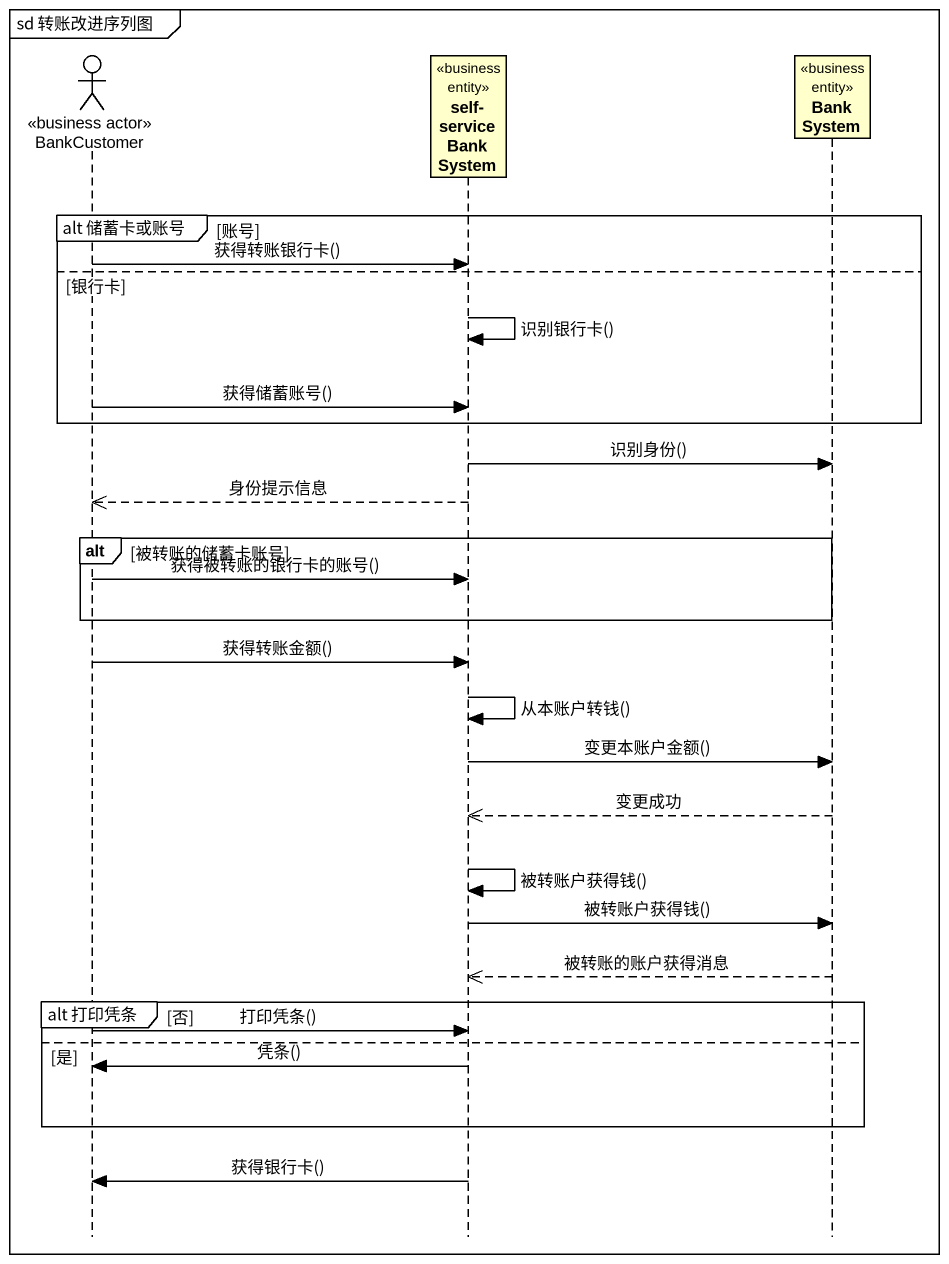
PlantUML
@startuml
mainframe sd 转账改进序列图
hide footbox
actor BankCustomer <<business actor>>
participant "self-service BankSystem" as self_service_BankSystem <<business entity>>
participant BankSystem <<business entity>>

group alt 储蓄卡或账号 [账号]
  BankCustomer -> self_service_BankSystem : 获得转账银行卡()
else 银行卡
  self_service_BankSystem -> self_service_BankSystem : 识别银行卡()
  BankCustomer -> self_service_BankSystem : 获得储蓄账号()
end
self_service_BankSystem -> BankSystem : 识别身份()
self_service_BankSystem -->> BankCustomer : 身份提示信息
alt 被转账的储蓄卡账号
  BankCustomer -> self_service_BankSystem : 获得被转账的银行卡的账号()
end
BankCustomer -> self_service_BankSystem : 获得转账金额()
self_service_BankSystem -> self_service_BankSystem : 从本账户转钱()
self_service_BankSystem -> BankSystem : 变更本账户金额()
BankSystem -->> self_service_BankSystem : 变更成功
self_service_BankSystem -> self_service_BankSystem : 被转账户获得钱()
self_service_BankSystem -> BankSystem : 被转账户获得钱()
BankSystem -->> self_service_BankSystem : 被转账的账户获得消息
group alt 打印凭条 [否]
  BankCustomer -> self_service_BankSystem : 打印凭条()
else 是
  self_service_BankSystem -> BankCustomer : 凭条()
end
self_service_BankSystem -> BankCustomer : 获得银行卡()
@enduml
